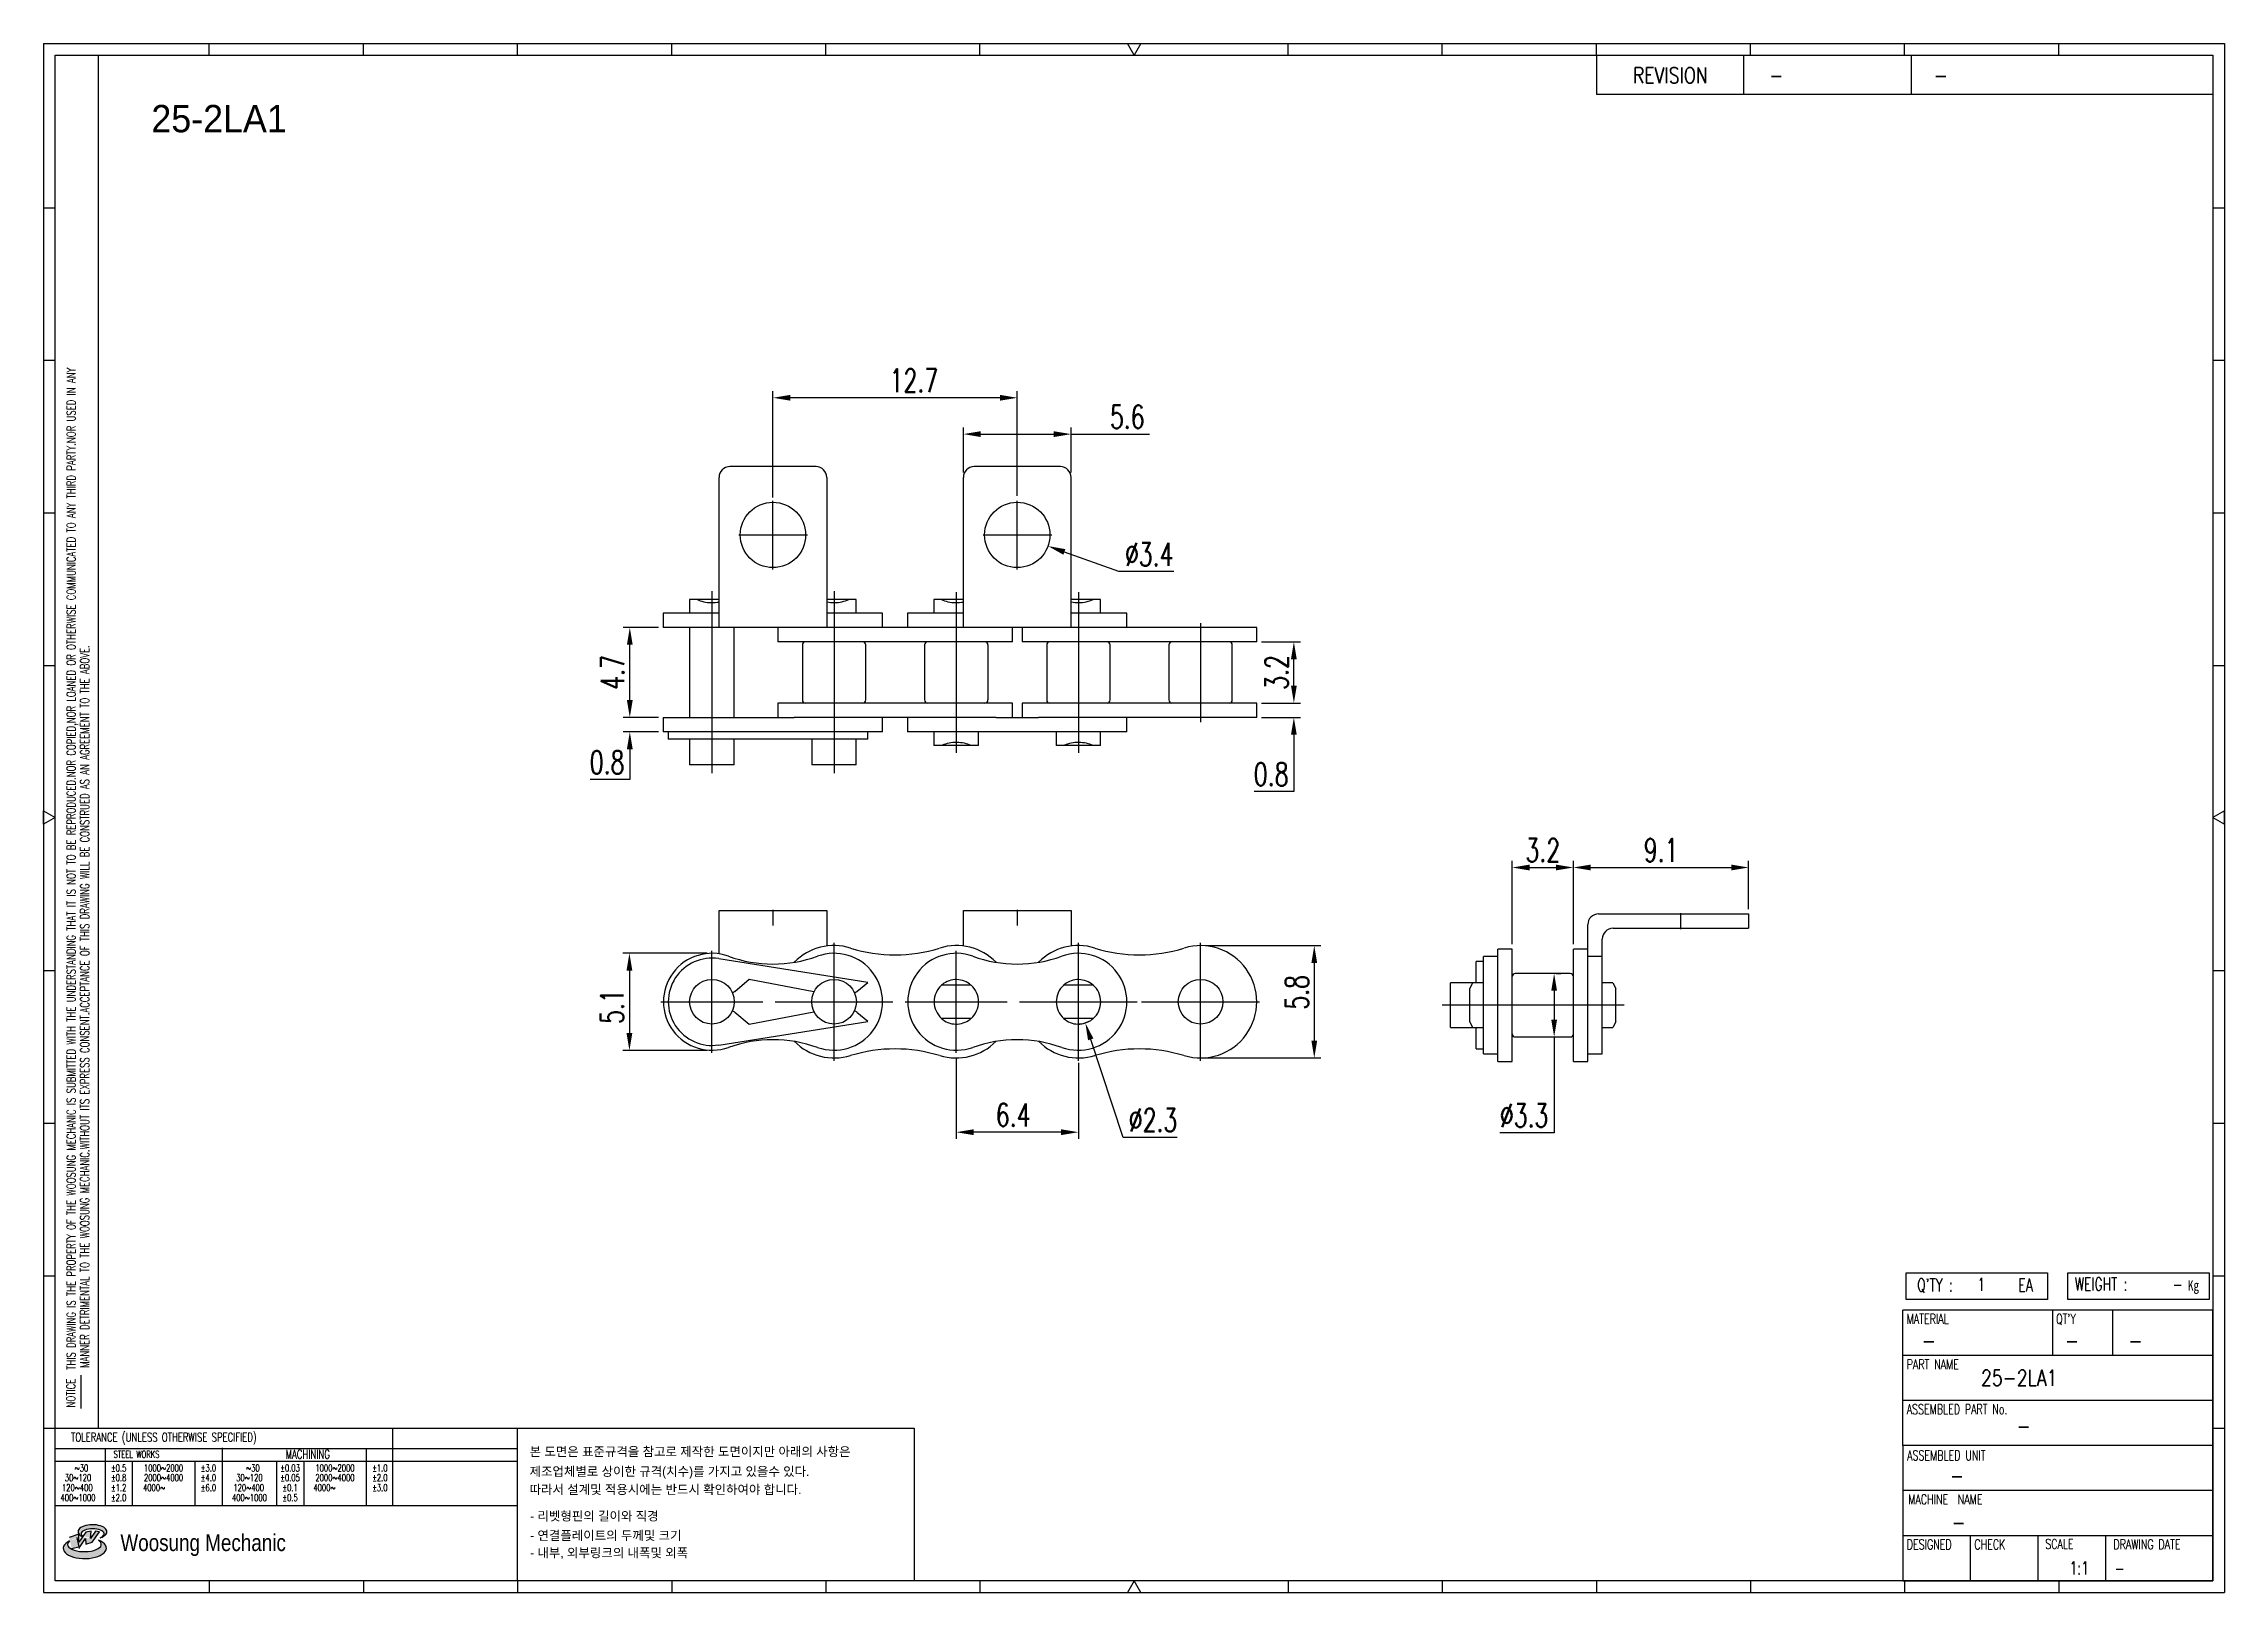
# Model space of a CAD drawing. Header units: millimetres. Extents: x -2 to 111, y -1054 to -973.
import ezdxf
from ezdxf.enums import TextEntityAlignment as Align

# ---------------------------------------------------------------- set-up
doc = ezdxf.new("R2010")
doc.units = ezdxf.units.MM
doc.linetypes.add('AM_ISO08W050', pattern=[18, 12, -1.5, 3, -1.5])
doc.layers.get('Defpoints').update_dxf_attribs({"color": 80})
doc.layers.add('CL2', color=4, linetype='AM_ISO08W050', lineweight=25)
for name, color, linetype in [('S-DIM', 7, 'Continuous'), ('TITLE', 7, 'Continuous'), ('도면레이아웃', 7, 'Continuous')]:
    doc.layers.add(name, color=color, linetype=linetype)
doc.styles.add('HAN', font='ROMANS.shx', dxfattribs={"width": 0.7, "bigfont": 'whgtxt.shx'})
doc.styles.add('HKD_ST2', font='romans.shx', dxfattribs={"width": 0.7, "height": 4, "bigfont": '@extfont2.shx'})
doc.styles.add('HSG', font='SIMPLEX.shx', dxfattribs={"width": 0.7, "bigfont": 'HSG.shx'})
doc.styles.add('MtXpl_', font='Gulim.ttf')
doc.styles.add('SLDTEXTSTYLE4', font='arial.ttf', dxfattribs={"width": 0.8})
doc.dimstyles.new('AP0.5', dxfattribs={"dimscale": 0.5, "dimtxt": 2.4, "dimasz": 1.8, "dimexe": 0.7, "dimexo": 0.5, "dimgap": 0.6, "dimtad": 1, "dimtoh": 1, "dimdec": 1, "dimrnd": 0.01, "dimzin": 9, "dimdsep": 46, "dimtxsty": 'HSG', "dimcen": 0, "dimclrd": 251, "dimclre": 251, "dimclrt": 60, "dimazin": 2, "dimtp": 1, "dimtm": 1, "dimtfac": 0.5, "dimtdec": 1, "dimtofl": 0, "dimtmove": 0, "dimatfit": 3, "dimfxl": 0, "dimtvp": 1, "dimtolj": 2, "dimlwd": -1, "dimlwe": -1, "dimarcsym": 0})

# ---------------------------------------------------------------- blocks, each defined once
blk = doc.blocks.new('MAST')
at = {"layer": '도면레이아웃'}
h = blk.add_hatch(color=10, dxfattribs=at)
h.paths.add_polyline_path([(1.544, 35.177), (1.554, 34.966), (1.779, 35.034), (2.054, 35.422), (1.908, 35.446), (1.728, 35.167), (1.741, 35.439), (1.547, 35.405), (1.292, 35.041), (1.295, 35.33), (0.943, 35.208), (1.03, 34.8), (1.336, 34.885)])
edge = h.paths.add_edge_path()
edge.add_ellipse((1.795, 35.421), major_axis=(-0.53, 0), ratio=0.487785, start_angle=122.36065, end_angle=403.39574)
edge.add_line((1.411, 35.244), (1.419, 35.261))
edge.add_ellipse((1.798, 35.344), major_axis=(-0.423, 0), ratio=0.444396, start_angle=131.58977, end_angle=386.19408, ccw=False)
edge = h.paths.add_edge_path()
edge.add_ellipse((1.512, 34.815), major_axis=(-0.793, 0), ratio=0.480113, start_angle=314.67633, end_angle=590.85213)
edge.add_ellipse((1.501, 34.958), major_axis=(-0.62, 0), ratio=0.43311, start_angle=331.7024, end_angle=574.42495, ccw=False)
at = {"color": 140}
for p, q in [((0, 90.118), (80.15, 90.118)), ((0, 90.118), (0, 33.191)), ((80.15, 90.118), (80.15, 33.191)), ((57.068, 89.693), (57.068, 88.246)), ((62.47, 89.693), (62.47, 88.246)), ((68.635, 89.693), (68.635, 88.246)), ((79.725, 88.246), (57.068, 88.246)), ((68.449, 43.961), (68.449, 44.936)), ((68.449, 44.936), (73.654, 44.936)), ((73.654, 44.936), (73.654, 43.961)), ((74.39, 43.961), (74.39, 44.936)), ((74.39, 44.936), (79.595, 44.936)), ((79.595, 44.936), (79.595, 43.961)), ((68.336, 38.59), (68.336, 43.563)), ((79.725, 43.563), (68.336, 43.563)), ((73.654, 43.961), (68.449, 43.961)), ((73.827, 43.563), (73.827, 41.905)), ((79.595, 43.961), (74.39, 43.961)), ((76.037, 43.563), (76.037, 41.905)), ((79.725, 38.59), (79.725, 43.563)), ((79.725, 41.905), (68.336, 41.905)), ((79.725, 40.248), (68.336, 40.248)), ((68.336, 38.59), (68.336, 33.616)), ((79.725, 38.59), (68.336, 38.59)), ((79.725, 33.616), (79.725, 38.59)), ((79.725, 36.932), (68.336, 36.932)), ((79.725, 35.274), (68.336, 35.274)), ((70.822, 33.616), (70.822, 35.274)), ((73.309, 33.616), (73.309, 35.274)), ((75.796, 33.616), (75.796, 35.274)), ((0, 33.191), (80.15, 33.191)), ((68.336, 33.616), (79.725, 33.616))]:
    blk.add_line(p, q, dxfattribs=at)
for p, q in [((6.089, 89.693), (6.089, 90.118)), ((11.753, 89.693), (11.753, 90.118)), ((17.418, 89.693), (17.418, 90.118)), ((23.082, 89.693), (23.082, 90.118)), ((28.746, 89.693), (28.746, 90.118)), ((34.411, 89.693), (34.411, 90.118)), ((45.739, 89.693), (45.739, 90.118)), ((51.404, 89.693), (51.404, 90.118)), ((57.068, 89.693), (57.068, 90.118)), ((62.732, 89.693), (62.732, 90.118)), ((68.397, 89.693), (68.397, 90.118)), ((74.061, 89.693), (74.061, 90.118)), ((0, 84.085), (0.425, 84.085)), ((79.725, 84.085), (80.15, 84.085)), ((0, 78.478), (0.425, 78.478)), ((79.725, 78.478), (80.15, 78.478)), ((0, 72.87), (0.425, 72.87)), ((79.725, 72.87), (80.15, 72.87)), ((0, 67.262), (0.425, 67.262)), ((79.725, 67.262), (80.15, 67.262)), ((0, 56.047), (0.425, 56.047)), ((79.725, 56.047), (80.15, 56.047)), ((0, 50.439), (0.425, 50.439)), ((79.725, 50.439), (80.15, 50.439)), ((0, 44.832), (0.425, 44.832)), ((79.725, 44.832), (80.15, 44.832)), ((1.377, 39.947), (1.377, 41.174)), ((0, 39.224), (0.425, 39.224)), ((79.725, 39.224), (80.15, 39.224)), ((6.089, 33.616), (6.089, 33.191)), ((11.753, 33.616), (11.753, 33.191)), ((17.418, 33.616), (17.418, 33.191)), ((23.082, 33.616), (23.082, 33.191)), ((28.746, 33.616), (28.746, 33.191)), ((34.411, 33.616), (34.411, 33.191)), ((45.739, 33.616), (45.739, 33.191)), ((51.404, 33.616), (51.404, 33.191)), ((57.068, 33.616), (57.068, 33.191)), ((62.732, 33.616), (62.732, 33.191)), ((68.397, 33.616), (68.397, 33.191)), ((74.061, 33.616), (74.061, 33.191))]:
    blk.add_line(p, q)
at = {"color": 2}
for p, q in [((2.017, 39.224), (2.017, 89.693)), ((0.425, 39.224), (17.418, 39.224)), ((0.425, 38.487), (17.418, 38.487)), ((2.257, 38.487), (2.257, 36.382)), ((6.557, 38.5), (6.557, 36.382)), ((11.857, 38.487), (11.857, 36.382)), ((12.816, 39.224), (12.816, 36.382)), ((17.418, 33.616), (17.418, 39.224)), ((0.425, 38.012), (17.418, 38.012)), ((3.257, 38.012), (3.257, 36.382)), ((5.557, 38.012), (5.557, 36.382)), ((8.557, 38.012), (8.557, 36.382)), ((9.557, 38.026), (9.557, 36.382)), ((0.425, 36.382), (17.418, 36.382))]:
    blk.add_line(p, q, dxfattribs=at)
for points in [[(40.075, 89.693), (39.83, 90.118), (40.32, 90.118)], [(0.425, 61.679), (0, 61.433), (0, 61.924)], [(79.725, 61.679), (80.15, 61.433), (80.15, 61.924)], [(40.075, 33.616), (39.83, 33.191), (40.32, 33.191)]]:
    blk.add_lwpolyline(points, close=True)
at = {"color": 140}
blk.add_lwpolyline([(0.425, 89.693), (79.725, 89.693), (79.725, 33.616), (0.425, 33.616)], close=True, dxfattribs=at)
at = {"layer": '도면레이아웃'}
for p, q in [((1.295, 35.33), (0.943, 35.208)), ((1.547, 35.405), (1.292, 35.041)), ((1.292, 35.041), (1.295, 35.33)), ((1.741, 35.439), (1.547, 35.405)), ((1.908, 35.446), (1.728, 35.167)), ((1.728, 35.167), (1.741, 35.439)), ((1.779, 35.034), (2.054, 35.422)), ((2.054, 35.422), (1.908, 35.446)), ((1.03, 34.8), (1.336, 34.885)), ((1.224, 35.208), (1.311, 34.8)), ((1.224, 35.208), (1.224, 35.208)), ((1.336, 34.885), (1.544, 35.177)), ((1.419, 35.261), (1.411, 35.244)), ((1.544, 35.177), (1.554, 34.966)), ((1.554, 34.966), (1.779, 35.034))]:
    blk.add_line(p, q, dxfattribs=at)
for centre, major_axis, ratio, start_param, end_param in [((1.795, 35.421), (-0.53, 0), 0.487785, 2.135596, 7.040584), ((1.798, 35.344), (-0.423, 0), 0.444396, 2.296675, 6.740358), ((1.512, 34.815), (-0.793, 0), 0.480113, 5.492138, 10.312315), ((1.501, 34.958), (-0.62, 0), 0.43311, 5.789299, 10.025607)]:
    blk.add_ellipse(centre, major_axis=major_axis, ratio=ratio, start_param=start_param, end_param=end_param, dxfattribs=at)
for s, height, style, width, p in [('REVISION', 0.5806, 'HAN', 0.8, (58.415, 88.664)), ('-', 0.581, 'HAN', 0.8, (63.426, 88.664)), ('-', 0.581, 'HAN', 0.8, (69.468, 88.664)), ("Q'TY : ", 0.4746, 'HKD_ST2', 0.7, (68.857, 44.253)), ('1', 0.475, 'HKD_ST2', 0.7, (71.071, 44.275)), ('EA', 0.4746, 'HKD_ST2', 0.7, (72.578, 44.253)), ('WEIGHT : ', 0.4746, 'HKD_ST2', 0.7, (74.65, 44.286)), ('-', 0.581, 'HAN', 0.8, (69.029, 42.157)), ('-', 0.581, 'HAN', 0.8, (74.289, 42.157)), ('-', 0.581, 'HAN', 0.8, (76.623, 42.157)), ('-', 0.581, 'HAN', 0.8, (72.515, 39.013)), ('-', 0.581, 'HAN', 0.8, (70.067, 37.189)), ('-', 0.581, 'HAN', 0.8, (70.126, 35.48)), ('1:1', 0.4746, 'HKD_ST2', 0.7, (74.458, 33.848)), ('-', 0.475, 'HKD_ST2', 0.7, (76.112, 33.837))]:
    blk.add_text(s, height=height, dxfattribs=dict(style=style, width=width)).set_placement(p)
at = {"color": 6, "style": 'HKD_ST2', "width": 0.7}
for s, p in [(' THIS DRAWING IS THE PROPERTY OF THE WOOSUNG MECHANIC IS SUBMITTED WITH THE UNDERSTANDING THAT IT IS NOT TO BE REPRODUCED.NOR COPIED,NOR LOANED OR OTHERWISE COMMUNICATED TO ANY THIRD PARTY.NOR USED IN ANY', (1.173, 41.217)), ('MANNER DETRIMENTAL TO THE WOOSUNG MECHANIC.WITHOUT ITS EXPRESS CONSENT.ACCEPTANCE OF THIS DRAWING WILL BE CONSTRUED AS AN AGREEMENT TO THE ABOVE.', (1.672, 41.447))]:
    blk.add_text(s, height=0.326266, rotation=90, dxfattribs=at).set_placement(p)
at = {"style": 'HKD_ST2', "width": 0.7}
blk.add_text('-', height=0.475, dxfattribs=at).set_placement((78.613, 44.286), align=Align.RIGHT)
at = {"color": 254, "style": 'HKD_ST2', "width": 0.7}
for s, height, p in [('MATERIAL', 0.3651, (68.474, 43.425)), ("QT'Y", 0.3651, (73.965, 43.425)), ('PART NAME', 0.3651, (68.474, 41.756)), ('ASSEMBLED PART No.', 0.36511, (68.474, 40.109)), ('ASSEMBLED UNIT', 0.36511, (68.49, 38.408)), ('MACHINE  NAME', 0.36511, (68.532, 36.794)), ('DESIGNED', 0.3651, (68.474, 35.136)), ('CHECK', 0.3651, (70.961, 35.136)), ('SCALE', 0.3651, (73.566, 35.153)), ('DRAWING DATE', 0.36511, (76.071, 35.141))]:
    blk.add_text(s, height=height, dxfattribs=at).set_placement(p, align=Align.TOP_LEFT)
at = {"style": 'HKD_ST2', "width": 0.7}
blk.add_text('NOTICE', height=0.3263, rotation=90, dxfattribs=at).set_placement((1.163, 39.988))
blk.add_text('TOLERANCE (UNLESS OTHERWISE SPECIFIED)', height=0.32627, dxfattribs=at).set_placement((4.417, 38.896), align=Align.MIDDLE_CENTER)
at = {"color": 4, "style": 'HKD_ST2', "width": 0.7}
for s, height, p in [('%%12630', 0.261, (1.389, 37.762)), ('1000%%1262000', 0.26101, (4.407, 37.762)), ('%%12630', 0.261, (7.689, 37.762)), ('1000%%1262000', 0.26101, (10.707, 37.762)), ('120%%126400', 0.26101, (1.237, 37.045)), ('30%%126120', 0.261, (1.263, 37.411)), ('4000%%126', 0.261, (4.061, 37.045)), ('2000%%1264000', 0.26101, (4.407, 37.411)), ('120%%126400', 0.26101, (7.537, 37.045)), ('30%%126120', 0.261, (7.563, 37.411)), ('4000%%126', 0.261, (10.321, 37.045)), ('2000%%1264000', 0.26101, (10.707, 37.411)), ('400%%1261000', 0.26101, (1.263, 36.67)), ('400%%1261000', 0.26101, (7.563, 36.67))]:
    blk.add_text(s, height=height, dxfattribs=at).set_placement(p, align=Align.MIDDLE_CENTER)
for s, height, p in [('%%P0.5', 0.261, (2.757, 37.762)), ('STEEL WORKS', 0.26101, (3.416, 38.268)), ('%%P3.0', 0.261, (6.057, 37.762)), ('%%P0.03', 0.261, (9.057, 37.762)), ('MACHINING', 0.3263, (9.707, 38.27)), ('%%P1.0', 0.261, (12.357, 37.762)), ('%%P0.8', 0.261, (2.757, 37.411)), ('%%P1.2', 0.261, (2.757, 37.045)), ('%%P4.0', 0.261, (6.057, 37.411)), ('%%P6.0', 0.261, (6.057, 37.045)), ('%%P0.05', 0.261, (9.057, 37.411)), ('%%P0.1', 0.261, (9.057, 37.045)), ('%%P2.0', 0.261, (12.357, 37.411)), ('%%P3.0', 0.261, (12.357, 37.045)), ('%%P2.0', 0.261, (2.757, 36.67)), ('%%P0.5', 0.261, (9.057, 36.67))]:
    blk.add_text(s, height=height, dxfattribs=at).set_placement(p, align=Align.MIDDLE)
at = {"color": 1, "style": 'SLDTEXTSTYLE4', "width": 0.8}
blk.add_text('Woosung Mechanic', height=0.61957, dxfattribs=at).set_placement((2.822, 34.711))
at = {"layer": 'TITLE', "width": 0.8}
blk.add_text('Kg', height=0.3789, dxfattribs=at).set_placement((78.807, 44.286))
blk = doc.blocks.new('*D2')
at = {"layer": 'Defpoints', "color": 0, "transparency": 16777216}
for p in [(60.8, -1007.32), (62.73, -1007.32), (60.8, -1008.07)]:
    blk.add_point(p, dxfattribs=at)
at = {"layer": 'S-DIM', "color": 251, "transparency": 16777216}
for p, q in [((62.73, -1006.42), (62.73, -1005.52)), ((61.05, -1007.32), (63.08, -1007.32)), ((61.05, -1008.07), (63.08, -1008.07)), ((62.73, -1008.97), (62.73, -1011.92)), ((62.73, -1011.92), (60.67, -1011.92))]:
    blk.add_line(p, q, dxfattribs=at)
for points in [[(62.58, -1006.42), (62.88, -1006.42), (62.73, -1007.32)], [(62.58, -1008.97), (62.88, -1008.97), (62.73, -1008.07)]]:
    blk.add_solid(points, dxfattribs=at)
at = {"layer": 'S-DIM', "color": 60, "transparency": 16777216, "insert": (61.55, -1011.02), "char_height": 1.2, "attachment_point": 5, "style": 'HSG'}
blk.add_mtext('\\A2;0.8', dxfattribs=at)
blk = doc.blocks.new('*D3')
at = {"layer": 'Defpoints', "color": 0, "transparency": 16777216}
for p in [(60.8, -1004.14), (62.73, -1004.14), (60.8, -1007.32)]:
    blk.add_point(p, dxfattribs=at)
at = {"layer": 'S-DIM', "color": 251, "transparency": 16777216}
for p, q in [((61.05, -1004.14), (63.08, -1004.14)), ((62.73, -1006.42), (62.73, -1005.04)), ((61.05, -1007.32), (63.08, -1007.32))]:
    blk.add_line(p, q, dxfattribs=at)
for points in [[(62.58, -1005.04), (62.88, -1005.04), (62.73, -1004.14)], [(62.58, -1006.42), (62.88, -1006.42), (62.73, -1007.32)]]:
    blk.add_solid(points, dxfattribs=at)
at = {"layer": 'S-DIM', "color": 60, "transparency": 16777216, "insert": (61.83, -1005.73), "char_height": 1.2, "attachment_point": 5, "rotation": 90, "style": 'HSG'}
blk.add_mtext('\\A2;3.2', dxfattribs=at)
blk = doc.blocks.new('*D4')
at = {"layer": 'Defpoints', "color": 0, "transparency": 16777216}
for p in [(35.65, -991.45), (35.65, -996.88), (48.35, -996.8)]:
    blk.add_point(p, dxfattribs=at)
at = {"layer": 'S-DIM', "color": 251, "transparency": 16777216}
for p, q in [((35.65, -996.63), (35.65, -991.1)), ((47.45, -991.45), (36.55, -991.45)), ((48.35, -996.55), (48.35, -991.1))]:
    blk.add_line(p, q, dxfattribs=at)
for points in [[(36.55, -991.3), (36.55, -991.6), (35.65, -991.45)], [(47.45, -991.3), (47.45, -991.6), (48.35, -991.45)]]:
    blk.add_solid(points, dxfattribs=at)
at = {"layer": 'S-DIM', "color": 60, "transparency": 16777216, "insert": (42.98, -990.55), "char_height": 1.2, "attachment_point": 5, "style": 'HSG'}
blk.add_mtext('\\A2;12.7', dxfattribs=at)
blk = doc.blocks.new('*D5')
at = {"layer": 'Defpoints', "color": 0, "transparency": 16777216}
for p in [(51.15, -993.34), (45.55, -995.59), (51.15, -995.59)]:
    blk.add_point(p, dxfattribs=at)
at = {"layer": 'S-DIM', "color": 251, "transparency": 16777216}
for p, q in [((45.55, -995.34), (45.55, -992.99)), ((51.15, -995.34), (51.15, -992.99)), ((46.45, -993.34), (50.25, -993.34)), ((51.15, -993.34), (55.23, -993.34))]:
    blk.add_line(p, q, dxfattribs=at)
for points in [[(46.45, -993.19), (46.45, -993.49), (45.55, -993.34)], [(50.25, -993.19), (50.25, -993.49), (51.15, -993.34)]]:
    blk.add_solid(points, dxfattribs=at)
at = {"layer": 'S-DIM', "color": 60, "transparency": 16777216, "insert": (54.07, -992.44), "char_height": 1.2, "attachment_point": 5, "style": 'HSG'}
blk.add_mtext('\\A2;5.6', dxfattribs=at)
blk = doc.blocks.new('*D6')
at = {"layer": 'Defpoints', "color": 0, "transparency": 16777216}
for p in [(28.21, -1008.07), (29.95, -1008.07), (29.95, -1008.82)]:
    blk.add_point(p, dxfattribs=at)
at = {"layer": 'S-DIM', "color": 251, "transparency": 16777216}
for p, q in [((28.21, -1007.17), (28.21, -1006.27)), ((29.7, -1008.07), (27.86, -1008.07)), ((29.7, -1008.82), (27.86, -1008.82)), ((28.21, -1009.72), (28.21, -1011.3)), ((28.21, -1011.3), (26.15, -1011.3))]:
    blk.add_line(p, q, dxfattribs=at)
for points in [[(28.06, -1007.17), (28.36, -1007.17), (28.21, -1008.07)], [(28.06, -1009.72), (28.36, -1009.72), (28.21, -1008.82)]]:
    blk.add_solid(points, dxfattribs=at)
at = {"layer": 'S-DIM', "color": 60, "transparency": 16777216, "insert": (27.03, -1010.4), "char_height": 1.2, "attachment_point": 5, "style": 'HSG'}
blk.add_mtext('\\A2;0.8', dxfattribs=at)
blk = doc.blocks.new('*D7')
at = {"layer": 'Defpoints', "color": 0, "transparency": 16777216}
for p in [(28.21, -1003.39), (29.95, -1003.39), (29.95, -1008.07)]:
    blk.add_point(p, dxfattribs=at)
at = {"layer": 'S-DIM', "color": 251, "transparency": 16777216}
for p, q in [((29.7, -1003.39), (27.86, -1003.39)), ((28.21, -1007.17), (28.21, -1004.29)), ((29.7, -1008.07), (27.86, -1008.07))]:
    blk.add_line(p, q, dxfattribs=at)
for points in [[(28.06, -1004.29), (28.36, -1004.29), (28.21, -1003.39)], [(28.06, -1007.17), (28.36, -1007.17), (28.21, -1008.07)]]:
    blk.add_solid(points, dxfattribs=at)
at = {"layer": 'S-DIM', "color": 60, "transparency": 16777216, "insert": (27.31, -1005.73), "char_height": 1.2, "attachment_point": 5, "rotation": 90, "style": 'HSG'}
blk.add_mtext('\\A2;4.7', dxfattribs=at)
blk = doc.blocks.new('*D8')
at = {"layer": 'Defpoints', "color": 0, "transparency": 16777216}
for p in [(32.48, -1020.33), (28.19, -1025.38), (32.48, -1025.38)]:
    blk.add_point(p, dxfattribs=at)
at = {"layer": 'S-DIM', "color": 251, "transparency": 16777216}
for p, q in [((32.23, -1020.33), (27.84, -1020.33)), ((28.19, -1021.23), (28.19, -1024.48)), ((32.23, -1025.38), (27.84, -1025.38))]:
    blk.add_line(p, q, dxfattribs=at)
for points in [[(28.04, -1021.23), (28.34, -1021.23), (28.19, -1020.33)], [(28.04, -1024.48), (28.34, -1024.48), (28.19, -1025.38)]]:
    blk.add_solid(points, dxfattribs=at)
at = {"layer": 'S-DIM', "color": 60, "transparency": 16777216, "insert": (27.29, -1023.1), "char_height": 1.2, "attachment_point": 5, "rotation": 90, "style": 'HSG'}
blk.add_mtext('\\A2;5.1', dxfattribs=at)
blk = doc.blocks.new('*D9')
at = {"layer": 'Defpoints', "color": 0, "transparency": 16777216}
for p in [(57.88, -1019.93), (57.88, -1025.77), (63.79, -1025.77)]:
    blk.add_point(p, dxfattribs=at)
at = {"layer": 'S-DIM', "color": 251, "transparency": 16777216}
for p, q in [((58.13, -1019.93), (64.14, -1019.93)), ((63.79, -1020.83), (63.79, -1024.87)), ((58.13, -1025.77), (64.14, -1025.77))]:
    blk.add_line(p, q, dxfattribs=at)
for points in [[(63.64, -1020.83), (63.94, -1020.83), (63.79, -1019.93)], [(63.64, -1024.87), (63.94, -1024.87), (63.79, -1025.77)]]:
    blk.add_solid(points, dxfattribs=at)
at = {"layer": 'S-DIM', "color": 60, "transparency": 16777216, "insert": (62.89, -1022.36), "char_height": 1.2, "attachment_point": 5, "rotation": 90, "style": 'HSG'}
blk.add_mtext('\\A2;5.8', dxfattribs=at)
blk = doc.blocks.new('*D10')
at = {"layer": 'Defpoints', "color": 0, "transparency": 16777216}
for p in [(45.18, -1025.51), (51.53, -1025.77), (45.18, -1029.63)]:
    blk.add_point(p, dxfattribs=at)
at = {"layer": 'S-DIM', "color": 251, "transparency": 16777216}
for p, q in [((45.18, -1025.76), (45.18, -1029.98)), ((51.53, -1026.02), (51.53, -1029.98)), ((50.63, -1029.63), (46.08, -1029.63))]:
    blk.add_line(p, q, dxfattribs=at)
for points in [[(46.08, -1029.48), (46.08, -1029.78), (45.18, -1029.63)], [(50.63, -1029.48), (50.63, -1029.78), (51.53, -1029.63)]]:
    blk.add_solid(points, dxfattribs=at)
at = {"layer": 'S-DIM', "color": 60, "transparency": 16777216, "insert": (48.14, -1028.73), "char_height": 1.2, "attachment_point": 5, "style": 'HSG'}
blk.add_mtext('\\A2;6.4', dxfattribs=at)
blk = doc.blocks.new('*D11')
at = {"layer": 'Defpoints', "color": 0, "transparency": 16777216}
for p in [(51.17, -1021.76), (51.89, -1023.95)]:
    blk.add_point(p, dxfattribs=at)
at = {"layer": 'S-DIM', "color": 251, "transparency": 16777216}
for p, q in [((53.85, -1029.9), (52.17, -1024.81)), ((56.67, -1029.9), (53.85, -1029.9))]:
    blk.add_line(p, q, dxfattribs=at)
blk.add_arc((51.53, -1022.85), 1.15, 270.8536, 299.0079, dxfattribs=at)
blk.add_solid([(52.31, -1024.76), (52.03, -1024.85), (51.89, -1023.95)], dxfattribs=at)
at = {"layer": 'S-DIM', "color": 60, "transparency": 16777216, "insert": (55.41, -1029), "char_height": 1.2, "attachment_point": 5, "style": 'HSG'}
blk.add_mtext('\\A2;∅2.3', dxfattribs=at)
blk = doc.blocks.new('*D12')
at = {"layer": 'Defpoints', "color": 0, "transparency": 16777216}
for p in [(76.11, -1021.38), (76.11, -1024.68), (76.26, -1024.68)]:
    blk.add_point(p, dxfattribs=at)
at = {"layer": 'S-DIM', "color": 251, "transparency": 16777216}
for p, q in [((76.36, -1021.38), (76.61, -1021.38)), ((76.26, -1022.28), (76.26, -1023.78)), ((76.26, -1024.68), (76.26, -1029.66)), ((76.36, -1024.68), (76.61, -1024.68)), ((76.26, -1029.66), (73.44, -1029.66))]:
    blk.add_line(p, q, dxfattribs=at)
for points in [[(76.11, -1022.28), (76.41, -1022.28), (76.26, -1021.38)], [(76.11, -1023.78), (76.41, -1023.78), (76.26, -1024.68)]]:
    blk.add_solid(points, dxfattribs=at)
at = {"layer": 'S-DIM', "color": 60, "transparency": 16777216, "insert": (74.7, -1028.76), "char_height": 1.2, "attachment_point": 5, "style": 'HSG'}
blk.add_mtext('\\A2;%%c3.3', dxfattribs=at)
blk = doc.blocks.new('*D13')
at = {"layer": 'Defpoints', "color": 0, "transparency": 16777216}
for p in [(46.75, -998.01), (49.95, -999.16)]:
    blk.add_point(p, dxfattribs=at)
at = {"layer": 'S-DIM', "color": 251, "transparency": 16777216}
for p, q in [((53.63, -1000.49), (50.8, -999.47)), ((56.49, -1000.49), (53.63, -1000.49))]:
    blk.add_line(p, q, dxfattribs=at)
blk.add_solid([(50.85, -999.32), (50.75, -999.61), (49.95, -999.16)], dxfattribs=at)
at = {"layer": 'S-DIM', "color": 60, "transparency": 16777216, "insert": (55.21, -999.59), "char_height": 1.2, "attachment_point": 5, "style": 'HSG'}
blk.add_mtext('\\A2;∅3.4', dxfattribs=at)
blk = doc.blocks.new('*D14')
at = {"layer": 'Defpoints', "color": 0, "transparency": 16777216}
for p in [(77.26, -1015.87), (74.08, -1020.11), (77.26, -1020.11)]:
    blk.add_point(p, dxfattribs=at)
at = {"layer": 'S-DIM', "color": 251, "transparency": 16777216}
for p, q in [((74.08, -1019.86), (74.08, -1015.52)), ((77.26, -1019.86), (77.26, -1015.52)), ((74.98, -1015.87), (76.36, -1015.87))]:
    blk.add_line(p, q, dxfattribs=at)
for points in [[(74.98, -1015.72), (74.98, -1016.02), (74.08, -1015.87)], [(76.36, -1015.72), (76.36, -1016.02), (77.26, -1015.87)]]:
    blk.add_solid(points, dxfattribs=at)
at = {"layer": 'S-DIM', "color": 60, "transparency": 16777216, "insert": (75.67, -1014.97), "char_height": 1.2, "attachment_point": 5, "style": 'HSG'}
blk.add_mtext('\\A2;3.2', dxfattribs=at)
blk = doc.blocks.new('*D15')
at = {"layer": 'Defpoints', "color": 0, "transparency": 16777216}
for p in [(86.37, -1015.87), (86.37, -1018.28), (77.26, -1020.11)]:
    blk.add_point(p, dxfattribs=at)
at = {"layer": 'S-DIM', "color": 251, "transparency": 16777216}
for p, q in [((77.26, -1019.86), (77.26, -1015.52)), ((86.37, -1018.03), (86.37, -1015.52)), ((78.16, -1015.87), (85.47, -1015.87))]:
    blk.add_line(p, q, dxfattribs=at)
for points in [[(78.16, -1015.72), (78.16, -1016.02), (77.26, -1015.87)], [(85.47, -1015.72), (85.47, -1016.02), (86.37, -1015.87)]]:
    blk.add_solid(points, dxfattribs=at)
at = {"layer": 'S-DIM', "color": 60, "transparency": 16777216, "insert": (81.82, -1014.97), "char_height": 1.2, "attachment_point": 5, "style": 'HSG'}
blk.add_mtext('\\A2;9.1', dxfattribs=at)

msp = doc.modelspace()

# ---------------------------------------------------------------- linework, layer by layer
for p, q in [((37.89, -995.03), (33.41, -995.03)), ((50.59, -995.03), (46.11, -995.03)), ((32.85, -1003.39), (32.85, -995.59)), ((38.45, -995.59), (38.45, -1003.39)), ((45.55, -1003.39), (45.55, -995.59)), ((51.15, -1003.39), (51.15, -995.59)), ((32.85, -1001.93), (31.32, -1001.93)), ((31.32, -1001.93), (31.32, -1002.64)), ((31.71, -1001.93), (31.79, -1001.97)), ((31.79, -1001.97), (31.87, -1002)), ((31.87, -1002), (31.96, -1002.03)), ((31.96, -1002.03), (32.05, -1002.05)), ((32.05, -1002.05), (32.15, -1002.07)), ((32.15, -1002.07), (32.25, -1002.09)), ((32.25, -1002.09), (32.35, -1002.1)), ((32.35, -1002.1), (32.45, -1002.1)), ((32.45, -1002.1), (32.55, -1002.1)), ((32.55, -1002.1), (32.65, -1002.09)), ((32.65, -1002.09), (32.75, -1002.08)), ((32.75, -1002.08), (32.84, -1002.07)), ((32.84, -1002.07), (32.85, -1002.06)), ((39.98, -1001.93), (38.45, -1001.93)), ((38.45, -1002.06), (38.55, -1002.08)), ((38.55, -1002.08), (38.65, -1002.09)), ((38.65, -1002.09), (38.75, -1002.1)), ((38.75, -1002.1), (38.85, -1002.1)), ((38.85, -1002.1), (38.95, -1002.1)), ((38.95, -1002.1), (39.05, -1002.09)), ((39.05, -1002.09), (39.15, -1002.07)), ((39.15, -1002.07), (39.24, -1002.06)), ((39.24, -1002.06), (39.33, -1002.03)), ((39.33, -1002.03), (39.42, -1002)), ((39.42, -1002), (39.51, -1001.97)), ((39.51, -1001.97), (39.58, -1001.94)), ((39.58, -1001.94), (39.59, -1001.93)), ((39.98, -1002.64), (39.98, -1001.93)), ((45.55, -1001.93), (44.02, -1001.93)), ((44.02, -1001.93), (44.02, -1002.64)), ((44.41, -1001.93), (44.49, -1001.97)), ((44.49, -1001.97), (44.57, -1002)), ((44.57, -1002), (44.66, -1002.03)), ((44.66, -1002.03), (44.75, -1002.05)), ((44.75, -1002.05), (44.85, -1002.07)), ((44.85, -1002.07), (44.95, -1002.09)), ((44.95, -1002.09), (45.05, -1002.1)), ((45.05, -1002.1), (45.15, -1002.1)), ((45.15, -1002.1), (45.25, -1002.1)), ((45.25, -1002.1), (45.35, -1002.09)), ((45.35, -1002.09), (45.45, -1002.08)), ((45.45, -1002.08), (45.54, -1002.07)), ((45.54, -1002.07), (45.55, -1002.06)), ((52.68, -1001.93), (51.15, -1001.93)), ((51.15, -1002.06), (51.25, -1002.08)), ((51.25, -1002.08), (51.35, -1002.09)), ((51.35, -1002.09), (51.45, -1002.1)), ((51.45, -1002.1), (51.55, -1002.1)), ((51.55, -1002.1), (51.65, -1002.1)), ((51.65, -1002.1), (51.75, -1002.09)), ((51.75, -1002.09), (51.85, -1002.07)), ((51.85, -1002.07), (51.94, -1002.06)), ((51.94, -1002.06), (52.03, -1002.03)), ((52.03, -1002.03), (52.12, -1002)), ((52.12, -1002), (52.21, -1001.97)), ((52.21, -1001.97), (52.28, -1001.94)), ((52.28, -1001.94), (52.29, -1001.93)), ((52.68, -1002.64), (52.68, -1001.93)), ((32.85, -1002.64), (29.95, -1002.64)), ((29.95, -1002.64), (29.95, -1003.39)), ((41.35, -1002.64), (38.45, -1002.64)), ((41.35, -1003.39), (41.35, -1002.64)), ((45.55, -1002.64), (42.65, -1002.64)), ((42.65, -1002.64), (42.65, -1003.39)), ((54.05, -1002.64), (51.15, -1002.64)), ((54.05, -1003.39), (54.05, -1002.64)), ((38.45, -1003.39), (29.95, -1003.39)), ((31.32, -1003.39), (31.32, -1008.07)), ((33.63, -1008.07), (33.63, -1003.39)), ((35.91, -1003.39), (35.91, -1004.14)), ((48.1, -1004.14), (35.91, -1004.14)), ((37.18, -1004.3), (37.18, -1007.16)), ((45.55, -1003.39), (38.45, -1003.39)), ((40.48, -1007.16), (40.48, -1004.3)), ((43.53, -1004.3), (43.53, -1007.16)), ((51.15, -1003.39), (45.55, -1003.39)), ((46.83, -1007.16), (46.83, -1004.3)), ((48.1, -1004.14), (48.1, -1003.39)), ((48.61, -1003.39), (48.61, -1004.14)), ((60.8, -1004.14), (48.61, -1004.14)), ((49.88, -1004.3), (49.88, -1007.16)), ((60.8, -1003.39), (51.15, -1003.39)), ((53.18, -1007.16), (53.18, -1004.3)), ((56.23, -1004.3), (56.23, -1007.16)), ((59.53, -1007.16), (59.53, -1004.3)), ((60.8, -1004.14), (60.8, -1003.39)), ((35.91, -1007.32), (35.91, -1008.07)), ((48.1, -1007.32), (35.91, -1007.32)), ((48.1, -1008.07), (48.1, -1007.32)), ((48.61, -1007.32), (48.61, -1008.07)), ((60.8, -1007.32), (48.61, -1007.32)), ((60.8, -1008.07), (60.8, -1007.32)), ((29.95, -1008.07), (36.75, -1008.07)), ((29.95, -1008.07), (29.95, -1008.82)), ((41.35, -1008.82), (29.95, -1008.82)), ((30.2, -1008.82), (30.2, -1009.2)), ((47.25, -1008.07), (36.75, -1008.07)), ((40.58, -1009.2), (40.58, -1008.82)), ((41.35, -1008.82), (41.35, -1008.07)), ((42.65, -1008.07), (42.65, -1008.82)), ((54.05, -1008.82), (42.65, -1008.82)), ((44.02, -1008.82), (44.02, -1009.53)), ((46.33, -1009.53), (46.33, -1008.82)), ((47.25, -1008.07), (49.45, -1008.07)), ((60.8, -1008.07), (49.45, -1008.07)), ((50.37, -1008.82), (50.37, -1009.53)), ((52.68, -1009.53), (52.68, -1008.82)), ((54.05, -1008.82), (54.05, -1008.07)), ((40.58, -1009.2), (30.2, -1009.2)), ((31.32, -1009.2), (31.32, -1010.53)), ((33.63, -1010.53), (33.63, -1009.2)), ((37.67, -1009.2), (37.67, -1010.53)), ((39.98, -1010.53), (39.98, -1009.2)), ((46.33, -1009.53), (44.02, -1009.53)), ((44.46, -1009.51), (44.41, -1009.53)), ((44.54, -1009.48), (44.46, -1009.51)), ((44.62, -1009.45), (44.54, -1009.48)), ((44.71, -1009.42), (44.62, -1009.45)), ((44.81, -1009.4), (44.71, -1009.42)), ((44.9, -1009.39), (44.81, -1009.4)), ((45, -1009.37), (44.9, -1009.39)), ((45.1, -1009.37), (45, -1009.37)), ((45.2, -1009.37), (45.1, -1009.37)), ((45.31, -1009.37), (45.2, -1009.37)), ((45.4, -1009.38), (45.31, -1009.37)), ((45.5, -1009.39), (45.4, -1009.38)), ((45.6, -1009.41), (45.5, -1009.39)), ((45.69, -1009.44), (45.6, -1009.41)), ((45.78, -1009.46), (45.69, -1009.44)), ((45.86, -1009.5), (45.78, -1009.46)), ((45.94, -1009.53), (45.86, -1009.5)), ((52.68, -1009.53), (50.37, -1009.53)), ((50.81, -1009.51), (50.76, -1009.53)), ((50.89, -1009.48), (50.81, -1009.51)), ((50.97, -1009.45), (50.89, -1009.48)), ((51.06, -1009.42), (50.97, -1009.45)), ((51.16, -1009.4), (51.06, -1009.42)), ((51.25, -1009.39), (51.16, -1009.4)), ((51.35, -1009.37), (51.25, -1009.39)), ((51.45, -1009.37), (51.35, -1009.37)), ((51.55, -1009.37), (51.45, -1009.37)), ((51.66, -1009.37), (51.55, -1009.37)), ((51.75, -1009.38), (51.66, -1009.37)), ((51.85, -1009.39), (51.75, -1009.38)), ((51.95, -1009.41), (51.85, -1009.39)), ((52.04, -1009.44), (51.95, -1009.41)), ((52.13, -1009.46), (52.04, -1009.44)), ((52.21, -1009.5), (52.13, -1009.46)), ((52.29, -1009.53), (52.21, -1009.5)), ((33.63, -1010.53), (31.32, -1010.53)), ((39.98, -1010.53), (37.67, -1010.53)), ((32.85, -1020.36), (32.85, -1018.1)), ((32.85, -1018.1), (38.45, -1018.1)), ((38.45, -1018.1), (38.45, -1019.96)), ((45.55, -1019.96), (45.55, -1018.1)), ((45.55, -1018.1), (51.15, -1018.1)), ((51.15, -1018.1), (51.15, -1019.96)), ((78.01, -1020.11), (78.01, -1018.84)), ((78.57, -1018.28), (86.37, -1018.28)), ((79.32, -1019.03), (86.37, -1019.03)), ((86.37, -1018.28), (86.37, -1019.03)), ((74.08, -1020.11), (73.33, -1020.11)), ((73.33, -1025.95), (73.33, -1020.11)), ((74.08, -1025.95), (74.08, -1020.11)), ((78.01, -1020.11), (77.26, -1020.11)), ((77.26, -1025.95), (77.26, -1020.11)), ((78.01, -1025.95), (78.01, -1020.11)), ((78.76, -1025.55), (78.76, -1019.59)), ((40.58, -1021.84), (32.83, -1020.61)), ((72.21, -1021.87), (72.21, -1020.76)), ((72.58, -1020.76), (72.21, -1020.76)), ((73.33, -1020.5), (72.58, -1020.5)), ((72.58, -1025.55), (72.58, -1020.5)), ((77.1, -1021.38), (74.24, -1021.38)), ((78.76, -1020.5), (78.01, -1020.5)), ((33.67, -1022.31), (34.42, -1021.68)), ((34.42, -1021.68), (37.78, -1022.32)), ((40.02, -1022.31), (40.58, -1021.84)), ((44.46, -1021.95), (44.41, -1021.99)), ((45.94, -1021.99), (44.41, -1021.99)), ((44.54, -1021.89), (44.46, -1021.95)), ((44.62, -1021.84), (44.54, -1021.89)), ((44.71, -1021.8), (44.62, -1021.84)), ((44.81, -1021.76), (44.71, -1021.8)), ((44.9, -1021.73), (44.81, -1021.76)), ((45, -1021.71), (44.9, -1021.73)), ((45.1, -1021.7), (45, -1021.71)), ((45.2, -1021.7), (45.1, -1021.7)), ((45.31, -1021.71), (45.2, -1021.7)), ((45.4, -1021.72), (45.31, -1021.71)), ((45.5, -1021.75), (45.4, -1021.72)), ((45.6, -1021.78), (45.5, -1021.75)), ((45.69, -1021.82), (45.6, -1021.78)), ((45.78, -1021.87), (45.69, -1021.82)), ((45.86, -1021.92), (45.78, -1021.87)), ((45.94, -1021.99), (45.86, -1021.92)), ((50.81, -1021.95), (50.76, -1021.99)), ((52.29, -1021.99), (50.76, -1021.99)), ((50.89, -1021.89), (50.81, -1021.95)), ((50.97, -1021.84), (50.89, -1021.89)), ((51.06, -1021.8), (50.97, -1021.84)), ((51.16, -1021.76), (51.06, -1021.8)), ((51.25, -1021.73), (51.16, -1021.76)), ((51.35, -1021.71), (51.25, -1021.73)), ((51.45, -1021.7), (51.35, -1021.71)), ((51.55, -1021.7), (51.45, -1021.7)), ((51.66, -1021.71), (51.55, -1021.7)), ((51.75, -1021.72), (51.66, -1021.71)), ((51.85, -1021.75), (51.75, -1021.72)), ((51.95, -1021.78), (51.85, -1021.75)), ((52.04, -1021.82), (51.95, -1021.78)), ((52.13, -1021.87), (52.04, -1021.82)), ((52.21, -1021.92), (52.13, -1021.87)), ((52.29, -1021.99), (52.21, -1021.92)), ((70.87, -1024.18), (70.87, -1021.87)), ((72.04, -1021.87), (70.87, -1021.87)), ((71.87, -1022.16), (72.04, -1021.87)), ((71.87, -1023.9), (71.87, -1022.16)), ((72.58, -1021.87), (72.04, -1021.87)), ((79.31, -1021.87), (78.76, -1021.87)), ((79.31, -1021.87), (79.47, -1022.16)), ((79.47, -1023.9), (79.47, -1022.16)), ((34.42, -1024.03), (33.67, -1023.4)), ((37.78, -1023.39), (34.42, -1024.03)), ((40.58, -1023.87), (40.02, -1023.4)), ((32.83, -1025.1), (40.58, -1023.87)), ((44.41, -1023.72), (44.49, -1023.78)), ((45.94, -1023.72), (44.41, -1023.72)), ((44.49, -1023.78), (44.57, -1023.84)), ((44.57, -1023.84), (44.66, -1023.89)), ((44.66, -1023.89), (44.75, -1023.93)), ((44.75, -1023.93), (44.85, -1023.96)), ((44.85, -1023.96), (44.95, -1023.99)), ((44.95, -1023.99), (45.05, -1024)), ((45.05, -1024), (45.15, -1024.01)), ((45.15, -1024.01), (45.25, -1024.01)), ((45.25, -1024.01), (45.35, -1024)), ((45.35, -1024), (45.45, -1023.98)), ((45.45, -1023.98), (45.54, -1023.95)), ((45.54, -1023.95), (45.64, -1023.91)), ((45.64, -1023.91), (45.73, -1023.87)), ((45.73, -1023.87), (45.82, -1023.82)), ((45.82, -1023.82), (45.9, -1023.76)), ((45.9, -1023.76), (45.94, -1023.72)), ((50.76, -1023.72), (50.84, -1023.78)), ((52.29, -1023.72), (50.76, -1023.72)), ((50.84, -1023.78), (50.92, -1023.84)), ((50.92, -1023.84), (51.01, -1023.89)), ((51.01, -1023.89), (51.1, -1023.93)), ((51.1, -1023.93), (51.2, -1023.96)), ((51.2, -1023.96), (51.3, -1023.99)), ((51.3, -1023.99), (51.4, -1024)), ((51.4, -1024), (51.5, -1024.01)), ((51.5, -1024.01), (51.6, -1024.01)), ((51.6, -1024.01), (51.7, -1024)), ((51.7, -1024), (51.8, -1023.98)), ((51.8, -1023.98), (51.89, -1023.95)), ((51.89, -1023.95), (51.99, -1023.91)), ((51.99, -1023.91), (52.08, -1023.87)), ((52.08, -1023.87), (52.17, -1023.82)), ((52.17, -1023.82), (52.25, -1023.76)), ((52.25, -1023.76), (52.29, -1023.72)), ((70.87, -1024.18), (72.04, -1024.18)), ((72.04, -1024.18), (71.87, -1023.9)), ((72.04, -1024.18), (72.58, -1024.18)), ((72.21, -1025.3), (72.21, -1024.18)), ((74.24, -1024.68), (77.1, -1024.68)), ((78.76, -1024.18), (79.31, -1024.18)), ((79.47, -1023.9), (79.31, -1024.18)), ((72.21, -1025.3), (72.58, -1025.3)), ((72.58, -1025.55), (73.33, -1025.55)), ((78.01, -1025.55), (78.76, -1025.55)), ((73.33, -1025.95), (74.08, -1025.95)), ((77.26, -1025.95), (78.01, -1025.95))]:
    msp.add_line(p, q)
at = {"color": 140}
msp.add_lwpolyline([(22.37, -1045.02), (42.99, -1045.02), (42.99, -1052.95), (22.37, -1052.95)], close=True, dxfattribs=at)
for centre, radius in [((35.65, -998.58), 1.7), ((48.35, -998.58), 1.7), ((32.48, -1022.85), 1.16), ((38.83, -1022.85), 1.16), ((57.88, -1022.85), 1.16)]:
    msp.add_circle(centre, radius)
for centre, radius, start, end in [((33.41, -995.59), 0.56, 90, 180), ((37.89, -995.59), 0.56, 0, 90), ((46.11, -995.59), 0.56, 90, 180), ((50.59, -995.59), 0.56, 0, 90), ((37.34, -1004.3), 0.159, 90, 180), ((40.32, -1004.3), 0.159, 0, 90), ((43.69, -1004.3), 0.159, 90, 180), ((46.67, -1004.3), 0.159, 0, 90), ((50.04, -1004.3), 0.159, 90, 180), ((53.02, -1004.3), 0.159, 0, 90), ((56.39, -1004.3), 0.159, 90, 180), ((59.37, -1004.3), 0.159, 0, 90), ((37.34, -1007.16), 0.159, 180, 270), ((40.32, -1007.16), 0.159, 270, 0), ((43.69, -1007.16), 0.159, 180, 270), ((46.67, -1007.16), 0.159, 270, 0), ((50.04, -1007.16), 0.159, 180, 270), ((53.02, -1007.16), 0.159, 270, 0), ((56.39, -1007.16), 0.159, 180, 270), ((59.37, -1007.16), 0.159, 270, 0), ((78.57, -1018.84), 0.56, 90, 180), ((79.32, -1019.59), 0.56, 90, 180), ((38.83, -1022.85), 2.92, 72.8575, 135.2385), ((42, -1012.56), 7.85, 252.8575, 287.1425), ((45.18, -1022.85), 2.92, 44.7615, 107.1425), ((51.53, -1022.85), 2.92, 72.8575, 135.2385), ((54.7, -1012.56), 7.85, 252.8575, 287.1425), ((57.88, -1022.85), 2.92, 252.8575, 107.1425), ((32.48, -1022.85), 2.52, 70.0257, 289.9743), ((32.48, -1022.85), 2.27, 81, 279), ((35.65, -1014.12), 6.77, 250.0257, 289.9743), ((38.83, -1022.85), 2.52, 250.0257, 109.9743), ((45.18, -1022.85), 2.52, 70.0257, 289.9743), ((48.35, -1014.12), 6.77, 250.0257, 289.9743), ((51.53, -1022.85), 2.52, 250.0257, 109.9743), ((74.24, -1021.54), 0.159, 90, 180), ((77.1, -1021.54), 0.159, 0, 90), ((33.51, -1022.11), 0.253, 273.6721, 310), ((37.83, -1022.07), 0.253, 259.256, 263.6935), ((39.86, -1022.11), 0.253, 273.6721, 310), ((45.18, -1022.85), 1.15, 131.4096, 228.5904), ((45.18, -1022.85), 1.16, 311.4096, 48.5904), ((51.53, -1022.85), 1.15, 131.4096, 228.5904), ((51.53, -1022.85), 1.16, 311.4096, 48.5904), ((33.51, -1023.59), 0.252, 50, 86.3279), ((37.83, -1023.64), 0.253, 96.3065, 100.744), ((39.86, -1023.59), 0.252, 50, 86.3279), ((74.24, -1024.52), 0.159, 180, 270), ((77.1, -1024.52), 0.159, 270, 0), ((35.65, -1031.59), 6.77, 70.0257, 109.9743), ((38.83, -1022.85), 2.92, 224.7615, 287.1425), ((42, -1033.15), 7.85, 72.8575, 107.1425), ((45.18, -1022.85), 2.92, 252.8575, 315.2385), ((48.35, -1031.59), 6.77, 70.0257, 109.9743), ((51.53, -1022.85), 2.92, 224.7615, 287.1425), ((54.7, -1033.15), 7.85, 72.8575, 107.1425)]:
    msp.add_arc(centre, radius, start, end)
at = {"layer": 'CL2'}
for p, q in [((35.65, -1000.37), (35.65, -996.8)), ((48.35, -1000.37), (48.35, -996.8)), ((33.87, -998.58), (37.44, -998.58)), ((46.57, -998.58), (50.14, -998.58)), ((32.48, -1001.5), (32.48, -1010.96)), ((38.83, -1001.5), (38.83, -1010.96)), ((45.18, -1001.55), (45.18, -1009.91)), ((51.53, -1001.55), (51.53, -1009.91)), ((57.88, -1003.16), (57.88, -1008.31)), ((35.65, -1018.07), (35.65, -1018.89)), ((48.35, -1018.07), (48.35, -1018.89)), ((82.82, -1018.24), (82.82, -1019.07)), ((32.48, -1025.51), (32.48, -1020.2)), ((38.83, -1025.92), (38.83, -1019.79)), ((45.18, -1025.51), (45.18, -1020.2)), ((51.53, -1025.92), (51.53, -1019.79)), ((57.88, -1025.92), (57.88, -1019.79)), ((29.83, -1022.85), (35.13, -1022.85)), ((35.76, -1022.85), (41.89, -1022.85)), ((42.53, -1022.85), (47.83, -1022.85)), ((48.46, -1022.85), (54.59, -1022.85)), ((54.81, -1022.85), (60.94, -1022.85)), ((79.9, -1023.03), (70.44, -1023.03))]:
    msp.add_line(p, q, dxfattribs=at)

# ---------------------------------------------------------------- block references
at = {"color": 140, "xscale": 1.414371866509385, "yscale": 1.414371866509385, "zscale": 1.414371866509385}
msp.add_blockref('MAST', (-2.26, -1100.5), dxfattribs=at)

# ---------------------------------------------------------------- texts
at = {"color": 254, "style": 'MtXpl_'}
msp.add_text('25-2LA1', height=1.423, dxfattribs=at).set_placement((3.34, -977.65))
at = {"style": 'HAN', "width": 0.8}
msp.add_text('25-2LA1', height=0.821, dxfattribs=at).set_placement((98.45, -1042.81))
at = {"color": 140, "style": 'MtXpl_'}
for s, p in [('본 도면은 표준규격을 참고로 제작한 도면이지만 아래의 사항은', (23, -1046.47)), ('제조업체별로 상이한 규격(치수)를 가지고 있을수 있다.', (23, -1047.5)), ('따라서 설계및 적용시에는 반드시 확인하여야 합니다.', (23, -1048.44)), ('- 리벳형핀의 길이와 직경', (23.03, -1049.82)), ('- 연결플레이트의 두께및 크기', (23.03, -1050.83)), ('- 내부, 외부링크의 내폭및 외폭', (23.03, -1051.73))]:
    msp.add_text(s, height=0.4744, dxfattribs=at).set_placement(p)

# ---------------------------------------------------------------- dimensions: what is measured, and where the dimension line sits
at = {"layer": 'S-DIM'}
for base, p1, p2, picture, middle in [((35.65, -991.45), (48.35, -996.8), (35.65, -996.88), '*D4', (42.98, -991.45)), ((51.15, -993.34), (45.55, -995.59), (51.15, -995.59), '*D5', (54.07, -993.34)), ((77.26, -1015.87), (74.08, -1020.11), (77.26, -1020.11), '*D14', (75.67, -1015.87)), ((45.17633457, -1029.63286494), (51.52633457, -1025.77447673), (45.17633457, -1025.50572673), '*D10', (48.14385566, -1029.63286494))]:
    dim = msp.add_linear_dim(base=base, p1=p1, p2=p2, dimstyle='AP0.5', dxfattribs=at)
    dim.commit()
    dim.dimension.update_dxf_attribs({"geometry": picture, "text_midpoint": middle, "dimtype": 128})
for p1, p2, picture, middle in [((46.75, -998.01), (49.95, -999.16), '*D13', (55.21, -1000.49)), ((51.17, -1021.76), (51.89, -1023.95), '*D11', (55.41, -1029.9))]:
    dim = msp.add_diameter_dim_2p(p1=p1, p2=p2, dimstyle='AP0.5', dxfattribs=at)
    dim.commit()
    dim.dimension.update_dxf_attribs({"geometry": picture, "text_midpoint": middle, "dimtype": 131})
for base, p1, p2, picture, middle in [((28.21, -1003.39), (29.95, -1008.07), (29.95, -1003.39), '*D7', (27.31, -1005.73)), ((62.73, -1004.14), (60.8, -1007.32), (60.8, -1004.14), '*D3', (61.83, -1005.73))]:
    dim = msp.add_linear_dim(base=base, p1=p1, p2=p2, angle=90, dimstyle='AP0.5', override={"dimtmove": 1}, dxfattribs=at)
    dim.commit()
    dim.dimension.update_dxf_attribs({"geometry": picture, "text_midpoint": middle})
for base, p1, p2, picture, middle in [((62.72766348, -1007.32324604), (60.79633457, -1008.07324604), (60.79633457, -1007.32324604), '*D2', (61.54766348, -1011.92234116)), ((28.20507897, -1008.07324604), (29.95133457, -1008.82324604), (29.95133457, -1008.07324604), '*D6', (27.02507897, -1011.2967265)), ((63.79, -1025.77), (57.88, -1019.93), (57.88, -1025.77), '*D9', (63.79, -1022.36)), ((28.18835993, -1025.37947673), (32.47633457, -1020.32947673), (32.47633457, -1025.37947673), '*D8', (28.18835993, -1023.09919846))]:
    dim = msp.add_linear_dim(base=base, p1=p1, p2=p2, angle=90, dimstyle='AP0.5', dxfattribs=at)
    dim.commit()
    dim.dimension.update_dxf_attribs({"geometry": picture, "text_midpoint": middle, "dimtype": 128})
dim = msp.add_linear_dim(base=(86.37, -1015.87), p1=(77.26, -1020.11), p2=(86.37, -1018.28), dimstyle='AP0.5', dxfattribs=at)
dim.commit()
dim.dimension.update_dxf_attribs({"geometry": '*D15', "text_midpoint": (81.82, -1014.97)})
dim = msp.add_linear_dim(base=(76.26, -1024.68), p1=(76.11, -1021.38), p2=(76.11, -1024.68), angle=90, text='%%c<>', dimstyle='AP0.5', dxfattribs=at)
dim.commit()
dim.dimension.update_dxf_attribs({"geometry": '*D12', "text_midpoint": (74.7, -1029.66), "dimtype": 128})

doc.saveas('drawing.dxf')
